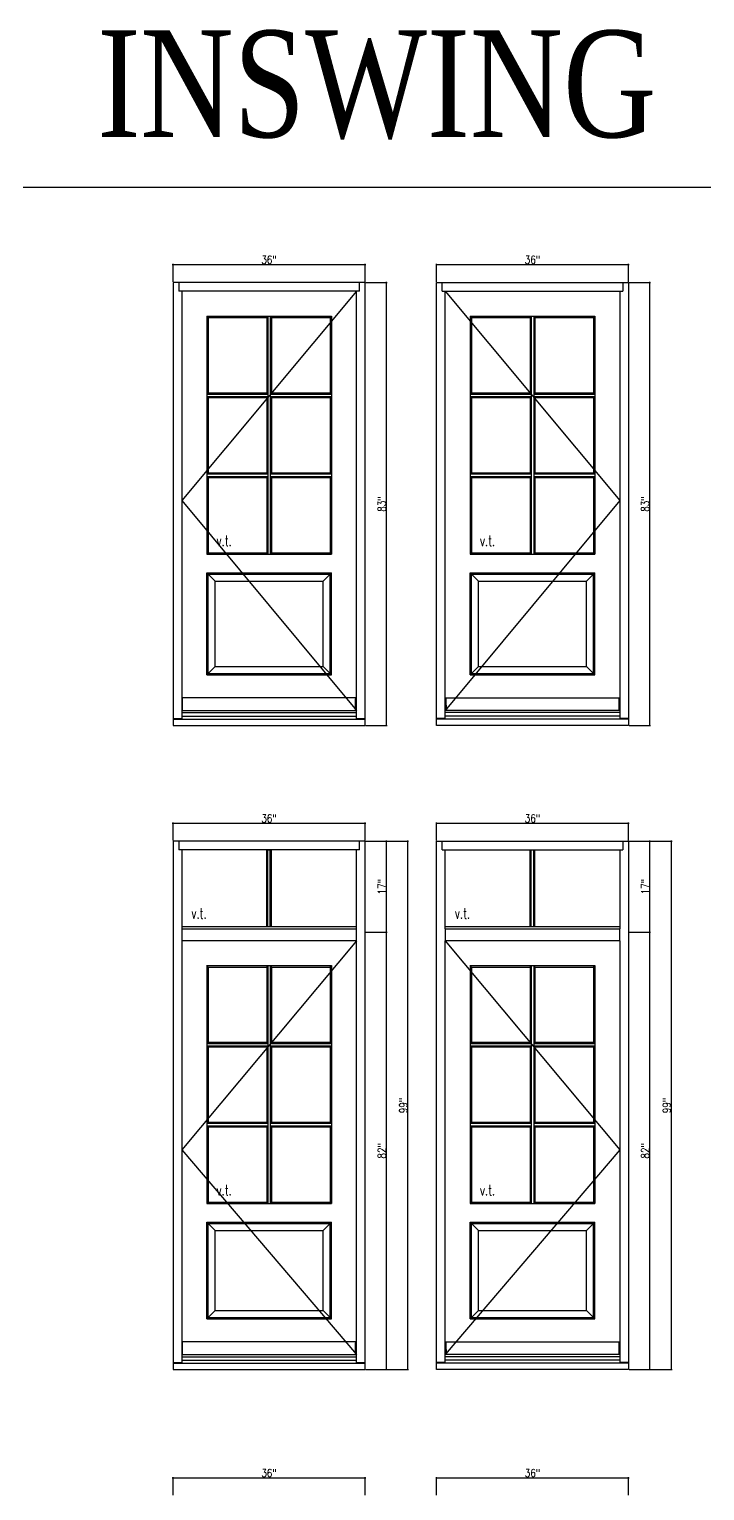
# Model space of a CAD drawing. Header units: inches. Extents: x 1985 to 11287, y 379 to 4336.
# Drawn here: x 7689.1 to 7815.7, y 3520.3 to 3794.1 of the extents above; entities that cross this region are included whole.
import ezdxf

# ---------------------------------------------------------------- set-up
doc = ezdxf.new("R2010")
doc.units = ezdxf.units.IN
doc.header["$MEASUREMENT"] = 0
doc.layers.get('0').update_dxf_attribs({"linetype": 'CONTINUOUS'})
doc.layers.get('Defpoints').update_dxf_attribs({"linetype": 'CONTINUOUS'})
for name, color, linetype in [('COTE1-1 99', 7, 'CONTINUOUS'), ('detail 99', 30, 'CONTINUOUS'), ('elevation 99', 7, 'CONTINUOUS'), ('opening side 99', 1, 'CONTINUOUS'), ('separation 99', 3, 'CONTINUOUS')]:
    doc.layers.add(name, color=color, linetype=linetype)
doc.styles.get("Standard").update_dxf_attribs({"font": 'txt.shx', "width": 0.8})
doc.styles.add('Times', font='times.ttf', dxfattribs={"width": 0.8})
doc.dimstyles.new('Elevation', dxfattribs={"dimscale": 2, "dimtxt": 0.75, "dimasz": 0.0625, "dimexe": 0.0625, "dimexo": 0.0625, "dimgap": 0.0625, "dimtad": 1, "dimdec": 5, "dimzin": 0, "dimdsep": 46, "dimlunit": 5, "dimtxsty": 'Standard', "dimblk1": 'OBLIQUE', "dimblk2": 'OBLIQUE', "dimsah": 1, "dimcen": 2, "dimdle": 0.0625, "dimclrd": 1, "dimclre": 1, "dimadec": 1, "dimazin": 0, "dimtfac": 0.375, "dimtdec": 5, "dimtmove": 0, "dimatfit": 3, "dimldrblk": 'OBLIQUE', "dimfxl": 1, "dimfrac": 2, "dimtolj": 1, "dimtzin": 0, "dimarcsym": 0})

# ---------------------------------------------------------------- blocks, each defined once
blk = doc.blocks.new('_OBLIQUE')
at = {"color": 0, "linetype": 'ByBlock'}
blk.add_line((-0.5, -0.5), (0.5, 0.5), dxfattribs=at)
blk = doc.blocks.new('*D4')
at = {"layer": 'COTE1-1 99', "color": 1, "lineweight": -2, "transparency": 16777216}
for p, q in [((7715.88, 3750.06), (7752.13, 3750.06)), ((7716.01, 3746.78), (7716.01, 3750.19)), ((7752.01, 3746.78), (7752.01, 3750.19))]:
    blk.add_line(p, q, dxfattribs=at)
at = {"layer": 'Defpoints', "color": 0, "transparency": 16777216}
for p in [(7752.01, 3750.06), (7716.01, 3746.66), (7752.01, 3746.66)]:
    blk.add_point(p, dxfattribs=at)
at = {"layer": 'COTE1-1 99', "color": 1, "lineweight": -2, "transparency": 16777216, "xscale": 0.125, "yscale": 0.125, "zscale": 0.125, "rotation": 180}
blk.add_blockref('_OBLIQUE', (7716.01, 3750.06), dxfattribs=at)
at = {"layer": 'COTE1-1 99', "color": 1, "lineweight": -2, "transparency": 16777216, "xscale": 0.125, "yscale": 0.125, "zscale": 0.125}
blk.add_blockref('_OBLIQUE', (7752.01, 3750.06), dxfattribs=at)
at = {"layer": 'COTE1-1 99', "color": 0, "transparency": 16777216, "insert": (7734.01, 3750.94), "char_height": 1.5, "attachment_point": 5}
blk.add_mtext('\\A1;36"', dxfattribs=at)
blk = doc.blocks.new('*D3')
at = {"layer": 'COTE1-1 99', "color": 1, "lineweight": -2, "transparency": 16777216}
for p, q in [((7756.01, 3663.53), (7756.01, 3746.78)), ((7752.13, 3746.66), (7756.14, 3746.66)), ((7752.13, 3663.66), (7756.14, 3663.66))]:
    blk.add_line(p, q, dxfattribs=at)
at = {"layer": 'Defpoints', "color": 0, "transparency": 16777216}
for p in [(7752.01, 3746.66), (7756.01, 3746.66), (7752.01, 3663.66)]:
    blk.add_point(p, dxfattribs=at)
at = {"layer": 'COTE1-1 99', "color": 1, "lineweight": -2, "transparency": 16777216, "xscale": 0.125, "yscale": 0.125, "zscale": 0.125}
for p, rotation in [((7756.01, 3746.66), 90), ((7756.01, 3663.66), 270)]:
    blk.add_blockref('_OBLIQUE', p, dxfattribs=dict(at, rotation=rotation))
at = {"layer": 'COTE1-1 99', "color": 0, "transparency": 16777216, "insert": (7755.14, 3705.16), "char_height": 1.5, "attachment_point": 5, "rotation": 90}
blk.add_mtext('\\A1;83"', dxfattribs=at)
blk = doc.blocks.new('*D6')
at = {"layer": 'COTE1-1 99', "color": 1, "lineweight": -2, "transparency": 16777216}
for p, q in [((7765.24, 3750.06), (7801.49, 3750.06)), ((7765.37, 3746.78), (7765.37, 3750.19)), ((7801.37, 3746.78), (7801.37, 3750.19))]:
    blk.add_line(p, q, dxfattribs=at)
at = {"layer": 'Defpoints', "color": 0, "transparency": 16777216}
for p in [(7801.37, 3750.06), (7765.37, 3746.66), (7801.37, 3746.66)]:
    blk.add_point(p, dxfattribs=at)
at = {"layer": 'COTE1-1 99', "color": 1, "lineweight": -2, "transparency": 16777216, "xscale": 0.125, "yscale": 0.125, "zscale": 0.125, "rotation": 180}
blk.add_blockref('_OBLIQUE', (7765.37, 3750.06), dxfattribs=at)
at = {"layer": 'COTE1-1 99', "color": 1, "lineweight": -2, "transparency": 16777216, "xscale": 0.125, "yscale": 0.125, "zscale": 0.125}
blk.add_blockref('_OBLIQUE', (7801.37, 3750.06), dxfattribs=at)
at = {"layer": 'COTE1-1 99', "color": 0, "transparency": 16777216, "insert": (7783.37, 3750.94), "char_height": 1.5, "attachment_point": 5}
blk.add_mtext('\\A1;36"', dxfattribs=at)
blk = doc.blocks.new('*D5')
at = {"layer": 'COTE1-1 99', "color": 1, "lineweight": -2, "transparency": 16777216}
for p, q in [((7805.37, 3663.53), (7805.37, 3746.78)), ((7801.49, 3746.66), (7805.5, 3746.66)), ((7801.49, 3663.66), (7805.5, 3663.66))]:
    blk.add_line(p, q, dxfattribs=at)
at = {"layer": 'Defpoints', "color": 0, "transparency": 16777216}
for p in [(7801.37, 3746.66), (7805.37, 3746.66), (7801.37, 3663.66)]:
    blk.add_point(p, dxfattribs=at)
at = {"layer": 'COTE1-1 99', "color": 1, "lineweight": -2, "transparency": 16777216, "xscale": 0.125, "yscale": 0.125, "zscale": 0.125}
for p, rotation in [((7805.37, 3746.66), 90), ((7805.37, 3663.66), 270)]:
    blk.add_blockref('_OBLIQUE', p, dxfattribs=dict(at, rotation=rotation))
at = {"layer": 'COTE1-1 99', "color": 0, "transparency": 16777216, "insert": (7804.5, 3705.16), "char_height": 1.5, "attachment_point": 5, "rotation": 90}
blk.add_mtext('\\A1;83"', dxfattribs=at)
blk = doc.blocks.new('*D7')
at = {"layer": 'COTE1-1 99', "color": 1, "lineweight": -2, "transparency": 16777216}
for p, q in [((7765.37, 3642.09), (7765.37, 3645.5)), ((7801.37, 3642.09), (7801.37, 3645.5)), ((7765.24, 3645.37), (7801.49, 3645.37))]:
    blk.add_line(p, q, dxfattribs=at)
at = {"layer": 'Defpoints', "color": 0, "transparency": 16777216}
for p in [(7801.37, 3645.37), (7765.37, 3641.96), (7801.37, 3641.96)]:
    blk.add_point(p, dxfattribs=at)
at = {"layer": 'COTE1-1 99', "color": 1, "lineweight": -2, "transparency": 16777216, "xscale": 0.125, "yscale": 0.125, "zscale": 0.125, "rotation": 180}
blk.add_blockref('_OBLIQUE', (7765.37, 3645.37), dxfattribs=at)
at = {"layer": 'COTE1-1 99', "color": 1, "lineweight": -2, "transparency": 16777216, "xscale": 0.125, "yscale": 0.125, "zscale": 0.125}
blk.add_blockref('_OBLIQUE', (7801.37, 3645.37), dxfattribs=at)
at = {"layer": 'COTE1-1 99', "color": 0, "transparency": 16777216, "insert": (7783.37, 3646.25), "char_height": 1.5, "attachment_point": 5}
blk.add_mtext('\\A1;36"', dxfattribs=at)
blk = doc.blocks.new('*D8')
at = {"layer": 'COTE1-1 99', "color": 1, "lineweight": -2, "transparency": 16777216}
for p, q in [((7801.49, 3641.96), (7805.5, 3641.96)), ((7805.37, 3624.84), (7805.37, 3642.09)), ((7801.49, 3624.96), (7805.5, 3624.96))]:
    blk.add_line(p, q, dxfattribs=at)
at = {"layer": 'Defpoints', "color": 0, "transparency": 16777216}
for p in [(7801.37, 3641.96), (7805.37, 3641.96), (7801.37, 3624.96)]:
    blk.add_point(p, dxfattribs=at)
at = {"layer": 'COTE1-1 99', "color": 1, "lineweight": -2, "transparency": 16777216, "xscale": 0.125, "yscale": 0.125, "zscale": 0.125}
for p, rotation in [((7805.37, 3641.96), 90), ((7805.37, 3624.96), 270)]:
    blk.add_blockref('_OBLIQUE', p, dxfattribs=dict(at, rotation=rotation))
at = {"layer": 'COTE1-1 99', "color": 0, "transparency": 16777216, "insert": (7804.5, 3633.46), "char_height": 1.5, "attachment_point": 5, "rotation": 90}
blk.add_mtext('\\A1;17"', dxfattribs=at)
blk = doc.blocks.new('*D9')
at = {"layer": 'COTE1-1 99', "color": 1, "lineweight": -2, "transparency": 16777216}
for p, q in [((7801.49, 3624.96), (7805.5, 3624.96)), ((7805.37, 3542.84), (7805.37, 3625.09)), ((7801.49, 3542.96), (7805.5, 3542.96))]:
    blk.add_line(p, q, dxfattribs=at)
at = {"layer": 'Defpoints', "color": 0, "transparency": 16777216}
for p in [(7801.37, 3624.96), (7805.37, 3624.96), (7801.37, 3542.96)]:
    blk.add_point(p, dxfattribs=at)
at = {"layer": 'COTE1-1 99', "color": 1, "lineweight": -2, "transparency": 16777216, "xscale": 0.125, "yscale": 0.125, "zscale": 0.125}
for p, rotation in [((7805.37, 3624.96), 90), ((7805.37, 3542.96), 270)]:
    blk.add_blockref('_OBLIQUE', p, dxfattribs=dict(at, rotation=rotation))
at = {"layer": 'COTE1-1 99', "color": 0, "transparency": 16777216, "insert": (7804.5, 3583.96), "char_height": 1.5, "attachment_point": 5, "rotation": 90}
blk.add_mtext('\\A1;82"', dxfattribs=at)
blk = doc.blocks.new('*D10')
at = {"layer": 'COTE1-1 99', "color": 1, "lineweight": -2, "transparency": 16777216}
for p, q in [((7801.49, 3641.96), (7809.52, 3641.96)), ((7809.39, 3542.84), (7809.39, 3642.09)), ((7801.49, 3542.96), (7809.52, 3542.96))]:
    blk.add_line(p, q, dxfattribs=at)
at = {"layer": 'Defpoints', "color": 0, "transparency": 16777216}
for p in [(7801.37, 3641.96), (7809.39, 3641.96), (7801.37, 3542.96)]:
    blk.add_point(p, dxfattribs=at)
at = {"layer": 'COTE1-1 99', "color": 1, "lineweight": -2, "transparency": 16777216, "xscale": 0.125, "yscale": 0.125, "zscale": 0.125}
for p, rotation in [((7809.39, 3641.96), 90), ((7809.39, 3542.96), 270)]:
    blk.add_blockref('_OBLIQUE', p, dxfattribs=dict(at, rotation=rotation))
at = {"layer": 'COTE1-1 99', "color": 0, "transparency": 16777216, "insert": (7808.52, 3592.46), "char_height": 1.5, "attachment_point": 5, "rotation": 90}
blk.add_mtext('\\A1;99"', dxfattribs=at)
blk = doc.blocks.new('*D48')
at = {"layer": 'COTE1-1 99', "color": 1, "lineweight": -2, "transparency": 16777216}
for p, q in [((7716.01, 3642.09), (7716.01, 3645.5)), ((7752.01, 3642.09), (7752.01, 3645.5)), ((7715.88, 3645.37), (7752.13, 3645.37))]:
    blk.add_line(p, q, dxfattribs=at)
at = {"layer": 'Defpoints', "color": 0, "transparency": 16777216}
for p in [(7752.01, 3645.37), (7716.01, 3641.96), (7752.01, 3641.96)]:
    blk.add_point(p, dxfattribs=at)
at = {"layer": 'COTE1-1 99', "color": 1, "lineweight": -2, "transparency": 16777216, "xscale": 0.125, "yscale": 0.125, "zscale": 0.125, "rotation": 180}
blk.add_blockref('_OBLIQUE', (7716.01, 3645.37), dxfattribs=at)
at = {"layer": 'COTE1-1 99', "color": 1, "lineweight": -2, "transparency": 16777216, "xscale": 0.125, "yscale": 0.125, "zscale": 0.125}
blk.add_blockref('_OBLIQUE', (7752.01, 3645.37), dxfattribs=at)
at = {"layer": 'COTE1-1 99', "color": 0, "transparency": 16777216, "insert": (7734.01, 3646.25), "char_height": 1.5, "attachment_point": 5}
blk.add_mtext('\\A1;36"', dxfattribs=at)
blk = doc.blocks.new('*D49')
at = {"layer": 'COTE1-1 99', "color": 1, "lineweight": -2, "transparency": 16777216}
for p, q in [((7752.13, 3641.96), (7756.14, 3641.96)), ((7756.01, 3624.84), (7756.01, 3642.09)), ((7752.13, 3624.96), (7756.14, 3624.96))]:
    blk.add_line(p, q, dxfattribs=at)
at = {"layer": 'Defpoints', "color": 0, "transparency": 16777216}
for p in [(7752.01, 3641.96), (7756.01, 3641.96), (7752.01, 3624.96)]:
    blk.add_point(p, dxfattribs=at)
at = {"layer": 'COTE1-1 99', "color": 1, "lineweight": -2, "transparency": 16777216, "xscale": 0.125, "yscale": 0.125, "zscale": 0.125}
for p, rotation in [((7756.01, 3641.96), 90), ((7756.01, 3624.96), 270)]:
    blk.add_blockref('_OBLIQUE', p, dxfattribs=dict(at, rotation=rotation))
at = {"layer": 'COTE1-1 99', "color": 0, "transparency": 16777216, "insert": (7755.14, 3633.46), "char_height": 1.5, "attachment_point": 5, "rotation": 90}
blk.add_mtext('\\A1;17"', dxfattribs=at)
blk = doc.blocks.new('*D50')
at = {"layer": 'COTE1-1 99', "color": 1, "lineweight": -2, "transparency": 16777216}
for p, q in [((7752.13, 3624.96), (7756.14, 3624.96)), ((7756.01, 3542.84), (7756.01, 3625.09)), ((7752.13, 3542.96), (7756.14, 3542.96))]:
    blk.add_line(p, q, dxfattribs=at)
at = {"layer": 'Defpoints', "color": 0, "transparency": 16777216}
for p in [(7752.01, 3624.96), (7756.01, 3624.96), (7752.01, 3542.96)]:
    blk.add_point(p, dxfattribs=at)
at = {"layer": 'COTE1-1 99', "color": 1, "lineweight": -2, "transparency": 16777216, "xscale": 0.125, "yscale": 0.125, "zscale": 0.125}
for p, rotation in [((7756.01, 3624.96), 90), ((7756.01, 3542.96), 270)]:
    blk.add_blockref('_OBLIQUE', p, dxfattribs=dict(at, rotation=rotation))
at = {"layer": 'COTE1-1 99', "color": 0, "transparency": 16777216, "insert": (7755.14, 3583.96), "char_height": 1.5, "attachment_point": 5, "rotation": 90}
blk.add_mtext('\\A1;82"', dxfattribs=at)
blk = doc.blocks.new('*D47')
at = {"layer": 'COTE1-1 99', "color": 1, "lineweight": -2, "transparency": 16777216}
for p, q in [((7752.13, 3641.96), (7760.16, 3641.96)), ((7760.03, 3542.84), (7760.03, 3642.09)), ((7752.13, 3542.96), (7760.16, 3542.96))]:
    blk.add_line(p, q, dxfattribs=at)
at = {"layer": 'Defpoints', "color": 0, "transparency": 16777216}
for p in [(7752.01, 3641.96), (7760.03, 3641.96), (7752.01, 3542.96)]:
    blk.add_point(p, dxfattribs=at)
at = {"layer": 'COTE1-1 99', "color": 1, "lineweight": -2, "transparency": 16777216, "xscale": 0.125, "yscale": 0.125, "zscale": 0.125}
for p, rotation in [((7760.03, 3641.96), 90), ((7760.03, 3542.96), 270)]:
    blk.add_blockref('_OBLIQUE', p, dxfattribs=dict(at, rotation=rotation))
at = {"layer": 'COTE1-1 99', "color": 0, "transparency": 16777216, "insert": (7759.16, 3592.46), "char_height": 1.5, "attachment_point": 5, "rotation": 90}
blk.add_mtext('\\A1;99"', dxfattribs=at)
blk = doc.blocks.new('*D200')
at = {"layer": 'COTE1-1 99', "color": 1, "lineweight": -2, "transparency": 16777216}
for p, q in [((7765.24, 3522.7), (7801.49, 3522.7)), ((7765.37, 3519.42), (7765.37, 3522.83)), ((7801.37, 3519.42), (7801.37, 3522.83))]:
    blk.add_line(p, q, dxfattribs=at)
at = {"layer": 'Defpoints', "color": 0, "transparency": 16777216}
for p in [(7801.37, 3522.7), (7765.37, 3519.29), (7801.37, 3519.29)]:
    blk.add_point(p, dxfattribs=at)
at = {"layer": 'COTE1-1 99', "color": 1, "lineweight": -2, "transparency": 16777216, "xscale": 0.125, "yscale": 0.125, "zscale": 0.125, "rotation": 180}
blk.add_blockref('_OBLIQUE', (7765.37, 3522.7), dxfattribs=at)
at = {"layer": 'COTE1-1 99', "color": 1, "lineweight": -2, "transparency": 16777216, "xscale": 0.125, "yscale": 0.125, "zscale": 0.125}
blk.add_blockref('_OBLIQUE', (7801.37, 3522.7), dxfattribs=at)
at = {"layer": 'COTE1-1 99', "color": 0, "transparency": 16777216, "insert": (7783.37, 3523.58), "char_height": 1.5, "attachment_point": 5}
blk.add_mtext('\\A1;36"', dxfattribs=at)
blk = doc.blocks.new('*D175')
at = {"layer": 'COTE1-1 99', "color": 1, "lineweight": -2, "transparency": 16777216}
for p, q in [((7715.88, 3522.7), (7752.13, 3522.7)), ((7716.01, 3519.42), (7716.01, 3522.83)), ((7752.01, 3519.42), (7752.01, 3522.83))]:
    blk.add_line(p, q, dxfattribs=at)
at = {"layer": 'Defpoints', "color": 0, "transparency": 16777216}
for p in [(7752.01, 3522.7), (7716.01, 3519.29), (7752.01, 3519.29)]:
    blk.add_point(p, dxfattribs=at)
at = {"layer": 'COTE1-1 99', "color": 1, "lineweight": -2, "transparency": 16777216, "xscale": 0.125, "yscale": 0.125, "zscale": 0.125, "rotation": 180}
blk.add_blockref('_OBLIQUE', (7716.01, 3522.7), dxfattribs=at)
at = {"layer": 'COTE1-1 99', "color": 1, "lineweight": -2, "transparency": 16777216, "xscale": 0.125, "yscale": 0.125, "zscale": 0.125}
blk.add_blockref('_OBLIQUE', (7752.01, 3522.7), dxfattribs=at)
at = {"layer": 'COTE1-1 99', "color": 0, "transparency": 16777216, "insert": (7734.01, 3523.58), "char_height": 1.5, "attachment_point": 5}
blk.add_mtext('\\A1;36"', dxfattribs=at)

msp = doc.modelspace()

# ---------------------------------------------------------------- linework, layer by layer
at = {"layer": 'elevation 99'}
for p, q in [((7716.009032, 3746.65541), (7716.009032, 3663.65541)), ((7752.009032, 3746.65541), (7716.009032, 3746.65541)), ((7717.071532, 3746.65541), (7717.071532, 3745.03041)), ((7750.946532, 3745.03041), (7717.071532, 3745.03041)), ((7717.634032, 3745.03041), (7717.634032, 3664.983536)), ((7750.384032, 3664.983536), (7750.384032, 3745.03041)), ((7750.946532, 3745.03041), (7750.946532, 3746.65541)), ((7752.009032, 3663.65541), (7752.009032, 3746.65541)), ((7765.367789, 3746.65541), (7801.367789, 3746.65541)), ((7765.367789, 3663.65541), (7765.367789, 3746.65541)), ((7766.430289, 3745.03041), (7766.430289, 3746.65541)), ((7766.430289, 3745.03041), (7800.305289, 3745.03041)), ((7766.992789, 3664.983536), (7766.992789, 3745.03041)), ((7799.742789, 3745.03041), (7799.742789, 3664.983536)), ((7800.305289, 3746.65541), (7800.305289, 3745.03041)), ((7801.367789, 3746.65541), (7801.367789, 3663.65541)), ((7722.330446, 3740.360733), (7722.330446, 3695.793739)), ((7722.330446, 3740.360733), (7745.687619, 3740.360733)), ((7722.571517, 3740.092862), (7722.330446, 3740.360733)), ((7722.571517, 3740.092862), (7722.571517, 3725.989362)), ((7722.571517, 3740.092862), (7733.571532, 3740.092862)), ((7733.571532, 3740.092862), (7733.775732, 3740.360733)), ((7733.571532, 3740.092862), (7733.571532, 3725.989362)), ((7733.775732, 3740.360733), (7733.775732, 3695.793739)), ((7734.242332, 3740.360733), (7734.242332, 3695.793739)), ((7734.242332, 3740.360733), (7734.446532, 3740.092862)), ((7734.446532, 3740.092862), (7734.446532, 3725.989362)), ((7734.446532, 3740.092862), (7745.446547, 3740.092862)), ((7745.446547, 3740.092862), (7745.687619, 3740.360733)), ((7745.446547, 3740.092862), (7745.446547, 3725.989362)), ((7745.687619, 3740.360733), (7745.687619, 3695.793739)), ((7771.930274, 3740.092862), (7771.689203, 3740.360733)), ((7771.689203, 3740.360733), (7795.046376, 3740.360733)), ((7771.689203, 3740.360733), (7771.689203, 3695.793739)), ((7771.930274, 3740.092862), (7782.930289, 3740.092862)), ((7771.930274, 3740.092862), (7771.930274, 3725.989362)), ((7782.930289, 3740.092862), (7783.134489, 3740.360733)), ((7782.930289, 3740.092862), (7782.930289, 3725.989362)), ((7783.134489, 3740.360733), (7783.134489, 3695.793739)), ((7783.601089, 3740.360733), (7783.805289, 3740.092862)), ((7783.601089, 3740.360733), (7783.601089, 3695.793739)), ((7783.805289, 3740.092862), (7794.805304, 3740.092862)), ((7783.805289, 3740.092862), (7783.805289, 3725.989362)), ((7794.805304, 3740.092862), (7795.046376, 3740.360733)), ((7794.805304, 3740.092862), (7794.805304, 3725.989362)), ((7795.046376, 3740.360733), (7795.046376, 3695.793739)), ((7722.571517, 3725.989362), (7722.330446, 3725.785162)), ((7722.330446, 3725.785162), (7733.775732, 3725.785162)), ((7722.330446, 3725.318562), (7733.775732, 3725.318562)), ((7722.571517, 3725.114362), (7722.330446, 3725.318562)), ((7722.571517, 3725.989362), (7733.571532, 3725.989362)), ((7722.571517, 3725.114362), (7733.571532, 3725.114362)), ((7722.571517, 3725.114362), (7722.571517, 3711.010862)), ((7733.571532, 3725.989362), (7733.775732, 3725.785162)), ((7733.571532, 3725.114362), (7733.775732, 3725.318562)), ((7733.571532, 3725.114362), (7733.571532, 3711.010862)), ((7734.446532, 3725.989362), (7734.242332, 3725.785162)), ((7734.242332, 3725.785162), (7745.687619, 3725.785162)), ((7734.446532, 3725.114362), (7734.242332, 3725.318562)), ((7734.242332, 3725.318562), (7745.687619, 3725.318562)), ((7734.446532, 3725.989362), (7745.446547, 3725.989362)), ((7734.446532, 3725.114362), (7745.446547, 3725.114362)), ((7734.446532, 3725.114362), (7734.446532, 3711.010862)), ((7745.446547, 3725.989362), (7745.687619, 3725.785162)), ((7745.446547, 3725.114362), (7745.687619, 3725.318562)), ((7745.446547, 3725.114362), (7745.446547, 3711.010862)), ((7771.930274, 3725.989362), (7771.689203, 3725.785162)), ((7771.689203, 3725.785162), (7783.134489, 3725.785162)), ((7771.930274, 3725.114362), (7771.689203, 3725.318562)), ((7771.689203, 3725.318562), (7783.134489, 3725.318562)), ((7771.930274, 3725.989362), (7782.930289, 3725.989362)), ((7771.930274, 3725.114362), (7771.930274, 3711.010862)), ((7771.930274, 3725.114362), (7782.930289, 3725.114362)), ((7782.930289, 3725.989362), (7783.134489, 3725.785162)), ((7782.930289, 3725.114362), (7783.134489, 3725.318562)), ((7782.930289, 3725.114362), (7782.930289, 3711.010862)), ((7783.805289, 3725.989362), (7783.601089, 3725.785162)), ((7783.601089, 3725.785162), (7795.046376, 3725.785162)), ((7783.601089, 3725.318562), (7795.046376, 3725.318562)), ((7783.805289, 3725.114362), (7783.601089, 3725.318562)), ((7783.805289, 3725.989362), (7794.805304, 3725.989362)), ((7783.805289, 3725.114362), (7783.805289, 3711.010862)), ((7783.805289, 3725.114362), (7794.805304, 3725.114362)), ((7794.805304, 3725.989362), (7795.046376, 3725.785162)), ((7794.805304, 3725.114362), (7795.046376, 3725.318562)), ((7794.805304, 3725.114362), (7794.805304, 3711.010862)), ((7722.571517, 3711.010862), (7722.330446, 3710.806662)), ((7722.330446, 3710.806662), (7733.775732, 3710.806662)), ((7722.330446, 3710.34451), (7733.775732, 3710.34451)), ((7722.571517, 3711.010862), (7733.571532, 3711.010862)), ((7722.571517, 3710.14031), (7733.571532, 3710.14031)), ((7722.571517, 3710.14031), (7722.571517, 3696.03481)), ((7733.571532, 3710.14031), (7733.571532, 3696.03481)), ((7734.242332, 3710.806662), (7745.687619, 3710.806662)), ((7734.242332, 3710.34451), (7745.687619, 3710.34451)), ((7734.446532, 3711.010862), (7745.446547, 3711.010862)), ((7734.446532, 3710.14031), (7734.446532, 3696.03481)), ((7734.446532, 3710.14031), (7745.446547, 3710.14031)), ((7745.446547, 3711.010862), (7745.687619, 3710.806662)), ((7745.446547, 3710.14031), (7745.687619, 3710.34451)), ((7745.446547, 3710.14031), (7745.446547, 3696.03481)), ((7771.930274, 3711.010862), (7771.689203, 3710.806662)), ((7771.689203, 3710.806662), (7783.134489, 3710.806662)), ((7771.689203, 3710.34451), (7783.134489, 3710.34451)), ((7771.930274, 3711.010862), (7782.930289, 3711.010862)), ((7771.930274, 3710.14031), (7771.930274, 3696.03481)), ((7771.930274, 3710.14031), (7782.930289, 3710.14031)), ((7782.930289, 3710.14031), (7782.930289, 3696.03481)), ((7783.601089, 3710.806662), (7795.046376, 3710.806662)), ((7783.601089, 3710.34451), (7795.046376, 3710.34451)), ((7783.805289, 3711.010862), (7794.805304, 3711.010862)), ((7783.805289, 3710.14031), (7794.805304, 3710.14031)), ((7783.805289, 3710.14031), (7783.805289, 3696.03481)), ((7794.805304, 3711.010862), (7795.046376, 3710.806662)), ((7794.805304, 3710.14031), (7795.046376, 3710.34451)), ((7794.805304, 3710.14031), (7794.805304, 3696.03481)), ((7722.330446, 3695.793739), (7722.571517, 3696.03481)), ((7722.330446, 3695.793739), (7745.687619, 3695.793739)), ((7722.571517, 3696.03481), (7733.571532, 3696.03481)), ((7733.571532, 3696.03481), (7733.775732, 3695.793739)), ((7734.446532, 3696.03481), (7734.242332, 3695.793739)), ((7734.446532, 3696.03481), (7745.446547, 3696.03481)), ((7745.687619, 3695.793739), (7745.446547, 3696.03481)), ((7771.689203, 3695.793739), (7771.930274, 3696.03481)), ((7771.689203, 3695.793739), (7795.046376, 3695.793739)), ((7771.930274, 3696.03481), (7782.930289, 3696.03481)), ((7782.930289, 3696.03481), (7783.134489, 3695.793739)), ((7783.805289, 3696.03481), (7783.601089, 3695.793739)), ((7783.805289, 3696.03481), (7794.805304, 3696.03481)), ((7795.046376, 3695.793739), (7794.805304, 3696.03481)), ((7722.330387, 3692.275882), (7745.687663, 3692.275882)), ((7722.330387, 3673.1643), (7722.330387, 3692.275882)), ((7723.883958, 3690.72226), (7722.330387, 3692.275882)), ((7722.571458, 3692.03476), (7745.446591, 3692.03476)), ((7722.571458, 3673.405371), (7722.571458, 3692.03476)), ((7745.687663, 3692.275882), (7744.134091, 3690.72226)), ((7745.446591, 3673.405371), (7745.446591, 3692.03476)), ((7745.687663, 3673.1643), (7745.687663, 3692.275882)), ((7773.242715, 3690.72226), (7771.689144, 3692.275882)), ((7771.689144, 3673.1643), (7771.689144, 3692.275882)), ((7771.689144, 3692.275882), (7795.04642, 3692.275882)), ((7771.930215, 3673.405371), (7771.930215, 3692.03476)), ((7771.930215, 3692.03476), (7794.805348, 3692.03476)), ((7795.04642, 3692.275882), (7793.492848, 3690.72226)), ((7794.805348, 3673.405371), (7794.805348, 3692.03476)), ((7795.04642, 3673.1643), (7795.04642, 3692.275882)), ((7723.883958, 3690.72226), (7744.134091, 3690.72226)), ((7723.883958, 3674.717871), (7723.883958, 3690.72226)), ((7744.134091, 3674.717871), (7744.134091, 3690.72226)), ((7773.242715, 3674.717871), (7773.242715, 3690.72226)), ((7773.242715, 3690.72226), (7793.492848, 3690.72226)), ((7793.492848, 3674.717871), (7793.492848, 3690.72226)), ((7722.330387, 3673.1643), (7723.883958, 3674.717871)), ((7722.330387, 3673.1643), (7745.687663, 3673.1643)), ((7722.571458, 3673.405371), (7745.446591, 3673.405371)), ((7723.883958, 3674.717871), (7744.134091, 3674.717871)), ((7745.687663, 3673.1643), (7744.134091, 3674.717871)), ((7771.689144, 3673.1643), (7773.242715, 3674.717871)), ((7771.689144, 3673.1643), (7795.04642, 3673.1643)), ((7771.930215, 3673.405371), (7794.805348, 3673.405371)), ((7773.242715, 3674.717871), (7793.492848, 3674.717871)), ((7795.04642, 3673.1643), (7793.492848, 3674.717871)), ((7750.259032, 3668.842905), (7717.759032, 3668.842905)), ((7717.759032, 3666.467905), (7717.759032, 3668.842905)), ((7750.259032, 3668.842905), (7717.759032, 3668.842905)), ((7717.759032, 3666.467905), (7717.759032, 3668.842905)), ((7750.259032, 3666.467905), (7750.259032, 3668.842905)), ((7750.259032, 3666.467905), (7750.259032, 3668.842905)), ((7767.117789, 3666.467905), (7767.117789, 3668.842905)), ((7767.117789, 3668.842905), (7799.617789, 3668.842905)), ((7767.117789, 3666.467905), (7767.117789, 3668.842905)), ((7767.117789, 3668.842905), (7799.617789, 3668.842905)), ((7799.617789, 3666.467905), (7799.617789, 3668.842905)), ((7799.617789, 3666.467905), (7799.617789, 3668.842905)), ((7716.009032, 3664.983536), (7717.634032, 3664.983536)), ((7716.009032, 3664.983536), (7717.634032, 3664.983536)), ((7716.009032, 3664.84291), (7752.009032, 3664.84291)), ((7716.009032, 3664.84291), (7752.009032, 3664.84291)), ((7717.634032, 3666.467905), (7750.384032, 3666.467905)), ((7717.634032, 3666.467905), (7750.384032, 3666.467905)), ((7717.634032, 3666.076286), (7750.384032, 3666.076286)), ((7717.634032, 3666.076286), (7750.384032, 3666.076286)), ((7717.634032, 3665.405405), (7750.384032, 3665.405405)), ((7750.134032, 3666.655405), (7750.134032, 3666.467905)), ((7750.134032, 3666.655405), (7750.134032, 3666.467905)), ((7750.172275, 3666.467905), (7750.181701, 3666.592905)), ((7750.172275, 3666.467905), (7750.181701, 3666.592905)), ((7750.181701, 3666.592905), (7750.192328, 3666.467905)), ((7750.181701, 3666.592905), (7750.192328, 3666.467905)), ((7750.384032, 3664.983536), (7752.009032, 3664.983536)), ((7750.384032, 3664.983536), (7752.009032, 3664.983536)), ((7766.992789, 3664.983536), (7765.367789, 3664.983536)), ((7766.992789, 3664.983536), (7765.367789, 3664.983536)), ((7801.367789, 3664.84291), (7765.367789, 3664.84291)), ((7801.367789, 3664.84291), (7765.367789, 3664.84291)), ((7799.742789, 3666.467905), (7766.992789, 3666.467905)), ((7799.742789, 3666.467905), (7766.992789, 3666.467905)), ((7799.742789, 3666.076286), (7766.992789, 3666.076286)), ((7799.742789, 3666.076286), (7766.992789, 3666.076286)), ((7799.742789, 3665.405405), (7766.992789, 3665.405405)), ((7767.195121, 3666.592905), (7767.184493, 3666.467905)), ((7767.195121, 3666.592905), (7767.184493, 3666.467905)), ((7767.204546, 3666.467905), (7767.195121, 3666.592905)), ((7767.204546, 3666.467905), (7767.195121, 3666.592905)), ((7767.242789, 3666.655405), (7767.242789, 3666.467905)), ((7767.242789, 3666.655405), (7767.242789, 3666.467905)), ((7801.367789, 3664.983536), (7799.742789, 3664.983536)), ((7801.367789, 3664.983536), (7799.742789, 3664.983536)), ((7716.009032, 3663.65541), (7743.884032, 3663.65541)), ((7716.009032, 3663.65541), (7750.384032, 3663.65541)), ((7716.009032, 3663.65541), (7752.009032, 3663.65541)), ((7716.009032, 3663.65541), (7743.884032, 3663.65541)), ((7716.009032, 3663.65541), (7750.384032, 3663.65541)), ((7716.009032, 3663.65541), (7752.009032, 3663.65541)), ((7801.367789, 3663.65541), (7765.367789, 3663.65541)), ((7801.367789, 3663.65541), (7765.367789, 3663.65541)), ((7801.367789, 3663.65541), (7766.992789, 3663.65541)), ((7801.367789, 3663.65541), (7766.992789, 3663.65541)), ((7801.367789, 3663.65541), (7773.492789, 3663.65541)), ((7801.367789, 3663.65541), (7773.492789, 3663.65541)), ((7716.009032, 3641.963374), (7716.009032, 3542.963374)), ((7752.009032, 3641.963374), (7716.009032, 3641.963374)), ((7717.071532, 3641.963374), (7717.071532, 3640.338374)), ((7750.946532, 3640.338374), (7717.071532, 3640.338374)), ((7717.634032, 3640.338374), (7717.634032, 3625.588374)), ((7733.571532, 3625.963374), (7733.571532, 3640.338374)), ((7733.571532, 3640.338374), (7734.446532, 3640.338374)), ((7733.775732, 3625.963374), (7733.775732, 3640.338374)), ((7734.242332, 3625.963374), (7734.242332, 3640.338374)), ((7734.446532, 3625.963374), (7734.446532, 3640.338374)), ((7750.384032, 3625.588374), (7750.384032, 3640.338374)), ((7750.946532, 3640.338374), (7750.946532, 3641.963374)), ((7752.009032, 3542.963374), (7752.009032, 3641.963374)), ((7765.367789, 3641.963374), (7801.367789, 3641.963374)), ((7765.367789, 3542.963374), (7765.367789, 3641.963374)), ((7766.430289, 3640.338374), (7766.430289, 3641.963374)), ((7766.430289, 3640.338374), (7800.305289, 3640.338374)), ((7766.992789, 3625.588374), (7766.992789, 3640.338374)), ((7782.930289, 3625.963374), (7782.930289, 3640.338374)), ((7782.930289, 3640.338374), (7783.805289, 3640.338374)), ((7783.134489, 3625.963374), (7783.134489, 3640.338374)), ((7783.601089, 3625.963374), (7783.601089, 3640.338374)), ((7783.805289, 3625.963374), (7783.805289, 3640.338374)), ((7799.742789, 3640.338374), (7799.742789, 3625.588374)), ((7800.305289, 3641.963374), (7800.305289, 3640.338374)), ((7801.367789, 3641.963374), (7801.367789, 3542.963374)), ((7716.009032, 3625.963374), (7716.009032, 3542.963374)), ((7750.384032, 3625.963374), (7717.634032, 3625.963374)), ((7750.384032, 3625.963374), (7717.634032, 3625.963374)), ((7717.634032, 3625.588374), (7750.384032, 3625.588374)), ((7717.634032, 3625.588374), (7717.634032, 3623.338374)), ((7750.384032, 3623.338374), (7750.384032, 3625.588374)), ((7752.009032, 3542.963374), (7752.009032, 3624.963374)), ((7765.367789, 3542.963374), (7765.367789, 3625.963374)), ((7799.742789, 3625.963374), (7766.992789, 3625.963374)), ((7799.742789, 3625.963374), (7766.992789, 3625.963374)), ((7766.992789, 3625.588374), (7766.992789, 3623.338374)), ((7766.992789, 3625.588374), (7799.742789, 3625.588374)), ((7799.742789, 3623.338374), (7799.742789, 3625.588374)), ((7801.367789, 3624.963374), (7801.367789, 3542.963374)), ((7750.384032, 3623.338374), (7717.634032, 3623.338374)), ((7750.384032, 3623.338374), (7717.634032, 3623.338374)), ((7717.634032, 3623.338374), (7717.634032, 3544.2915)), ((7717.634032, 3623.338374), (7717.634032, 3544.2915)), ((7750.384032, 3544.2915), (7750.384032, 3623.338374)), ((7750.384032, 3544.2915), (7750.384032, 3623.338374)), ((7766.992789, 3544.2915), (7766.992789, 3623.338374)), ((7766.992789, 3544.2915), (7766.992789, 3623.338374)), ((7799.742789, 3623.338374), (7766.992789, 3623.338374)), ((7799.742789, 3623.338374), (7766.992789, 3623.338374)), ((7799.742789, 3623.338374), (7799.742789, 3544.2915)), ((7799.742789, 3623.338374), (7799.742789, 3544.2915)), ((7722.571517, 3618.400826), (7722.330446, 3618.668697)), ((7722.330446, 3618.668697), (7745.687619, 3618.668697)), ((7722.330446, 3618.668697), (7722.330446, 3574.101703)), ((7722.571517, 3618.400826), (7733.571532, 3618.400826)), ((7722.571517, 3618.400826), (7722.571517, 3604.297326)), ((7733.571532, 3618.400826), (7733.775732, 3618.668697)), ((7733.571532, 3618.400826), (7733.571532, 3604.297326)), ((7733.775732, 3618.668697), (7733.775732, 3574.101703)), ((7734.242332, 3618.668697), (7734.446532, 3618.400826)), ((7734.242332, 3618.668697), (7734.242332, 3574.101703)), ((7734.446532, 3618.400826), (7745.446547, 3618.400826)), ((7734.446532, 3618.400826), (7734.446532, 3604.297326)), ((7745.446547, 3618.400826), (7745.687619, 3618.668697)), ((7745.446547, 3618.400826), (7745.446547, 3604.297326)), ((7745.687619, 3618.668697), (7745.687619, 3574.101703)), ((7771.689203, 3618.668697), (7771.689203, 3574.101703)), ((7771.689203, 3618.668697), (7795.046376, 3618.668697)), ((7771.930274, 3618.400826), (7771.689203, 3618.668697)), ((7771.930274, 3618.400826), (7771.930274, 3604.297326)), ((7771.930274, 3618.400826), (7782.930289, 3618.400826)), ((7782.930289, 3618.400826), (7783.134489, 3618.668697)), ((7782.930289, 3618.400826), (7782.930289, 3604.297326)), ((7783.134489, 3618.668697), (7783.134489, 3574.101703)), ((7783.601089, 3618.668697), (7783.601089, 3574.101703)), ((7783.601089, 3618.668697), (7783.805289, 3618.400826)), ((7783.805289, 3618.400826), (7783.805289, 3604.297326)), ((7783.805289, 3618.400826), (7794.805304, 3618.400826)), ((7794.805304, 3618.400826), (7795.046376, 3618.668697)), ((7794.805304, 3618.400826), (7794.805304, 3604.297326)), ((7795.046376, 3618.668697), (7795.046376, 3574.101703)), ((7722.571517, 3604.297326), (7722.330446, 3604.093126)), ((7722.330446, 3604.093126), (7733.775732, 3604.093126)), ((7722.571517, 3603.422326), (7722.330446, 3603.626526)), ((7722.330446, 3603.626526), (7733.775732, 3603.626526)), ((7722.571517, 3604.297326), (7733.571532, 3604.297326)), ((7722.571517, 3603.422326), (7722.571517, 3589.318826)), ((7722.571517, 3603.422326), (7733.571532, 3603.422326)), ((7733.571532, 3604.297326), (7733.775732, 3604.093126)), ((7733.571532, 3603.422326), (7733.775732, 3603.626526)), ((7733.571532, 3603.422326), (7733.571532, 3589.318826)), ((7734.446532, 3604.297326), (7734.242332, 3604.093126)), ((7734.242332, 3604.093126), (7745.687619, 3604.093126)), ((7734.242332, 3603.626526), (7745.687619, 3603.626526)), ((7734.446532, 3603.422326), (7734.242332, 3603.626526)), ((7734.446532, 3604.297326), (7745.446547, 3604.297326)), ((7734.446532, 3603.422326), (7734.446532, 3589.318826)), ((7734.446532, 3603.422326), (7745.446547, 3603.422326)), ((7745.446547, 3604.297326), (7745.687619, 3604.093126)), ((7745.446547, 3603.422326), (7745.687619, 3603.626526)), ((7745.446547, 3603.422326), (7745.446547, 3589.318826)), ((7771.930274, 3604.297326), (7771.689203, 3604.093126)), ((7771.689203, 3604.093126), (7783.134489, 3604.093126)), ((7771.689203, 3603.626526), (7783.134489, 3603.626526)), ((7771.930274, 3603.422326), (7771.689203, 3603.626526)), ((7771.930274, 3604.297326), (7782.930289, 3604.297326)), ((7771.930274, 3603.422326), (7782.930289, 3603.422326)), ((7771.930274, 3603.422326), (7771.930274, 3589.318826)), ((7782.930289, 3604.297326), (7783.134489, 3604.093126)), ((7782.930289, 3603.422326), (7783.134489, 3603.626526)), ((7782.930289, 3603.422326), (7782.930289, 3589.318826)), ((7783.805289, 3604.297326), (7783.601089, 3604.093126)), ((7783.601089, 3604.093126), (7795.046376, 3604.093126)), ((7783.805289, 3603.422326), (7783.601089, 3603.626526)), ((7783.601089, 3603.626526), (7795.046376, 3603.626526)), ((7783.805289, 3604.297326), (7794.805304, 3604.297326)), ((7783.805289, 3603.422326), (7794.805304, 3603.422326)), ((7783.805289, 3603.422326), (7783.805289, 3589.318826)), ((7794.805304, 3604.297326), (7795.046376, 3604.093126)), ((7794.805304, 3603.422326), (7795.046376, 3603.626526)), ((7794.805304, 3603.422326), (7794.805304, 3589.318826)), ((7722.571517, 3589.318826), (7722.330446, 3589.114626)), ((7722.330446, 3589.114626), (7733.775732, 3589.114626)), ((7722.330446, 3588.652474), (7733.775732, 3588.652474)), ((7722.571517, 3589.318826), (7733.571532, 3589.318826)), ((7722.571517, 3588.448274), (7722.571517, 3574.342774)), ((7722.571517, 3588.448274), (7733.571532, 3588.448274)), ((7733.571532, 3588.448274), (7733.571532, 3574.342774)), ((7734.242332, 3589.114626), (7745.687619, 3589.114626)), ((7734.242332, 3588.652474), (7745.687619, 3588.652474)), ((7734.446532, 3589.318826), (7745.446547, 3589.318826)), ((7734.446532, 3588.448274), (7745.446547, 3588.448274)), ((7734.446532, 3588.448274), (7734.446532, 3574.342774)), ((7745.446547, 3589.318826), (7745.687619, 3589.114626)), ((7745.446547, 3588.448274), (7745.687619, 3588.652474)), ((7745.446547, 3588.448274), (7745.446547, 3574.342774)), ((7771.930274, 3589.318826), (7771.689203, 3589.114626)), ((7771.689203, 3589.114626), (7783.134489, 3589.114626)), ((7771.689203, 3588.652474), (7783.134489, 3588.652474)), ((7771.930274, 3589.318826), (7782.930289, 3589.318826)), ((7771.930274, 3588.448274), (7782.930289, 3588.448274)), ((7771.930274, 3588.448274), (7771.930274, 3574.342774)), ((7782.930289, 3588.448274), (7782.930289, 3574.342774)), ((7783.601089, 3589.114626), (7795.046376, 3589.114626)), ((7783.601089, 3588.652474), (7795.046376, 3588.652474)), ((7783.805289, 3589.318826), (7794.805304, 3589.318826)), ((7783.805289, 3588.448274), (7783.805289, 3574.342774)), ((7783.805289, 3588.448274), (7794.805304, 3588.448274)), ((7794.805304, 3589.318826), (7795.046376, 3589.114626)), ((7794.805304, 3588.448274), (7795.046376, 3588.652474)), ((7794.805304, 3588.448274), (7794.805304, 3574.342774)), ((7722.330446, 3574.101703), (7722.571517, 3574.342774)), ((7722.571517, 3574.342774), (7733.571532, 3574.342774)), ((7733.571532, 3574.342774), (7733.775732, 3574.101703)), ((7734.446532, 3574.342774), (7734.242332, 3574.101703)), ((7734.446532, 3574.342774), (7745.446547, 3574.342774)), ((7745.687619, 3574.101703), (7745.446547, 3574.342774)), ((7771.689203, 3574.101703), (7771.930274, 3574.342774)), ((7771.930274, 3574.342774), (7782.930289, 3574.342774)), ((7782.930289, 3574.342774), (7783.134489, 3574.101703)), ((7783.805289, 3574.342774), (7783.601089, 3574.101703)), ((7783.805289, 3574.342774), (7794.805304, 3574.342774)), ((7795.046376, 3574.101703), (7794.805304, 3574.342774)), ((7722.330446, 3574.101703), (7745.687619, 3574.101703)), ((7771.689203, 3574.101703), (7795.046376, 3574.101703)), ((7723.883958, 3569.030224), (7722.330387, 3570.583846)), ((7722.330387, 3552.472264), (7722.330387, 3570.583846)), ((7722.330387, 3570.583846), (7745.687663, 3570.583846)), ((7722.571458, 3552.713335), (7722.571458, 3570.342724)), ((7722.571458, 3570.342724), (7745.446591, 3570.342724)), ((7723.883958, 3554.025835), (7723.883958, 3569.030224)), ((7723.883958, 3569.030224), (7744.134091, 3569.030224)), ((7745.687663, 3570.583846), (7744.134091, 3569.030224)), ((7744.134091, 3554.025835), (7744.134091, 3569.030224)), ((7745.446591, 3552.713335), (7745.446591, 3570.342724)), ((7745.687663, 3552.472264), (7745.687663, 3570.583846)), ((7771.689144, 3570.583846), (7795.04642, 3570.583846)), ((7771.689144, 3552.472264), (7771.689144, 3570.583846)), ((7773.242715, 3569.030224), (7771.689144, 3570.583846)), ((7771.930215, 3570.342724), (7794.805348, 3570.342724)), ((7771.930215, 3552.713335), (7771.930215, 3570.342724)), ((7773.242715, 3569.030224), (7793.492848, 3569.030224)), ((7773.242715, 3554.025835), (7773.242715, 3569.030224)), ((7795.04642, 3570.583846), (7793.492848, 3569.030224)), ((7793.492848, 3554.025835), (7793.492848, 3569.030224)), ((7794.805348, 3552.713335), (7794.805348, 3570.342724)), ((7795.04642, 3552.472264), (7795.04642, 3570.583846)), ((7722.330387, 3552.472264), (7723.883958, 3554.025835)), ((7722.330387, 3552.472264), (7745.687663, 3552.472264)), ((7722.571458, 3552.713335), (7745.446591, 3552.713335)), ((7723.883958, 3554.025835), (7744.134091, 3554.025835)), ((7745.687663, 3552.472264), (7744.134091, 3554.025835)), ((7771.689144, 3552.472264), (7773.242715, 3554.025835)), ((7771.689144, 3552.472264), (7795.04642, 3552.472264)), ((7771.930215, 3552.713335), (7794.805348, 3552.713335)), ((7773.242715, 3554.025835), (7793.492848, 3554.025835)), ((7795.04642, 3552.472264), (7793.492848, 3554.025835)), ((7750.259032, 3548.150869), (7717.759032, 3548.150869)), ((7717.759032, 3545.775869), (7717.759032, 3548.150869)), ((7750.259032, 3548.150869), (7717.759032, 3548.150869)), ((7717.759032, 3545.775869), (7717.759032, 3548.150869)), ((7750.259032, 3545.775869), (7750.259032, 3548.150869)), ((7750.259032, 3545.775869), (7750.259032, 3548.150869)), ((7767.117789, 3545.775869), (7767.117789, 3548.150869)), ((7767.117789, 3548.150869), (7799.617789, 3548.150869)), ((7767.117789, 3545.775869), (7767.117789, 3548.150869)), ((7767.117789, 3548.150869), (7799.617789, 3548.150869)), ((7799.617789, 3545.775869), (7799.617789, 3548.150869)), ((7799.617789, 3545.775869), (7799.617789, 3548.150869)), ((7716.009032, 3544.2915), (7717.634032, 3544.2915)), ((7716.009032, 3544.2915), (7717.634032, 3544.2915)), ((7716.009032, 3544.150874), (7752.009032, 3544.150874)), ((7716.009032, 3544.150874), (7752.009032, 3544.150874)), ((7717.634032, 3545.775869), (7750.384032, 3545.775869)), ((7717.634032, 3545.775869), (7750.384032, 3545.775869)), ((7717.634032, 3545.38425), (7750.384032, 3545.38425)), ((7717.634032, 3545.38425), (7750.384032, 3545.38425)), ((7717.634032, 3544.713369), (7750.384032, 3544.713369)), ((7750.134032, 3545.963369), (7750.134032, 3545.775869)), ((7750.134032, 3545.963369), (7750.134032, 3545.775869)), ((7750.172275, 3545.775869), (7750.181701, 3545.900869)), ((7750.172275, 3545.775869), (7750.181701, 3545.900869)), ((7750.181701, 3545.900869), (7750.192328, 3545.775869)), ((7750.181701, 3545.900869), (7750.192328, 3545.775869)), ((7750.384032, 3544.2915), (7752.009032, 3544.2915)), ((7750.384032, 3544.2915), (7752.009032, 3544.2915)), ((7766.992789, 3544.2915), (7765.367789, 3544.2915)), ((7766.992789, 3544.2915), (7765.367789, 3544.2915)), ((7801.367789, 3544.150874), (7765.367789, 3544.150874)), ((7801.367789, 3544.150874), (7765.367789, 3544.150874)), ((7799.742789, 3545.775869), (7766.992789, 3545.775869)), ((7799.742789, 3545.775869), (7766.992789, 3545.775869)), ((7799.742789, 3545.38425), (7766.992789, 3545.38425)), ((7799.742789, 3545.38425), (7766.992789, 3545.38425)), ((7799.742789, 3544.713369), (7766.992789, 3544.713369)), ((7767.195121, 3545.900869), (7767.184493, 3545.775869)), ((7767.195121, 3545.900869), (7767.184493, 3545.775869)), ((7767.204546, 3545.775869), (7767.195121, 3545.900869)), ((7767.204546, 3545.775869), (7767.195121, 3545.900869)), ((7767.242789, 3545.963369), (7767.242789, 3545.775869)), ((7767.242789, 3545.963369), (7767.242789, 3545.775869)), ((7801.367789, 3544.2915), (7799.742789, 3544.2915)), ((7801.367789, 3544.2915), (7799.742789, 3544.2915)), ((7716.009032, 3542.963374), (7743.884032, 3542.963374)), ((7716.009032, 3542.963374), (7750.384032, 3542.963374)), ((7716.009032, 3542.963374), (7752.009032, 3542.963374)), ((7716.009032, 3542.963374), (7743.884032, 3542.963374)), ((7716.009032, 3542.963374), (7750.384032, 3542.963374)), ((7716.009032, 3542.963374), (7752.009032, 3542.963374)), ((7801.367789, 3542.963374), (7765.367789, 3542.963374)), ((7801.367789, 3542.963374), (7765.367789, 3542.963374)), ((7801.367789, 3542.963374), (7766.992789, 3542.963374)), ((7801.367789, 3542.963374), (7766.992789, 3542.963374)), ((7801.367789, 3542.963374), (7773.492789, 3542.963374)), ((7801.367789, 3542.963374), (7773.492789, 3542.963374))]:
    msp.add_line(p, q, dxfattribs=at)
at = {"layer": 'elevation 99', "color": 7}
for p, q in [((7722.571517, 3710.14031), (7722.330446, 3710.34451)), ((7733.571532, 3711.010862), (7733.775732, 3710.806662)), ((7733.571532, 3710.14031), (7733.775732, 3710.34451)), ((7734.446532, 3711.010862), (7734.242332, 3710.806662)), ((7734.446532, 3710.14031), (7734.242332, 3710.34451)), ((7771.930274, 3710.14031), (7771.689203, 3710.34451)), ((7782.930289, 3711.010862), (7783.134489, 3710.806662)), ((7782.930289, 3710.14031), (7783.134489, 3710.34451)), ((7783.805289, 3711.010862), (7783.601089, 3710.806662)), ((7783.805289, 3710.14031), (7783.601089, 3710.34451)), ((7722.571517, 3588.448274), (7722.330446, 3588.652474)), ((7733.571532, 3589.318826), (7733.775732, 3589.114626)), ((7733.571532, 3588.448274), (7733.775732, 3588.652474)), ((7734.446532, 3589.318826), (7734.242332, 3589.114626)), ((7734.446532, 3588.448274), (7734.242332, 3588.652474)), ((7771.930274, 3588.448274), (7771.689203, 3588.652474)), ((7782.930289, 3589.318826), (7783.134489, 3589.114626)), ((7782.930289, 3588.448274), (7783.134489, 3588.652474)), ((7783.805289, 3589.318826), (7783.601089, 3589.114626)), ((7783.805289, 3588.448274), (7783.601089, 3588.652474))]:
    msp.add_line(p, q, dxfattribs=at)
at = {"layer": 'elevation 99'}
for centre, radius, start, end in [((7732.09357, 3668.578146), 18.140881, 354.32963932, 0.35560171), ((7732.09357, 3668.578146), 18.140881, 354.32963932, 0.35560171), ((7750.645579, 3668.701449), 0.411617, 159.90001428, 181.49147604), ((7750.645579, 3668.701449), 0.411617, 159.90001428, 181.49147604), ((7766.731242, 3668.701449), 0.411617, 358.50852396, 20.09998572), ((7766.731242, 3668.701449), 0.411617, 358.50852396, 20.09998572), ((7785.283252, 3668.578146), 18.140881, 179.64439829, 185.67036068), ((7785.283252, 3668.578146), 18.140881, 179.64439829, 185.67036068), ((7752.791565, 3666.483494), 2.663087, 173.48326078, 176.29878354), ((7752.791565, 3666.483494), 2.663087, 173.48326078, 176.29878354), ((7764.585257, 3666.483494), 2.663087, 3.70121646, 6.51673922), ((7764.585257, 3666.483494), 2.663087, 3.70121646, 6.51673922), ((7732.09357, 3547.88611), 18.140881, 354.32963932, 0.35560171), ((7732.09357, 3547.88611), 18.140881, 354.32963932, 0.35560171), ((7750.645579, 3548.009413), 0.411617, 159.90001428, 181.49147604), ((7750.645579, 3548.009413), 0.411617, 159.90001428, 181.49147604), ((7766.731242, 3548.009413), 0.411617, 358.50852396, 20.09998572), ((7766.731242, 3548.009413), 0.411617, 358.50852396, 20.09998572), ((7785.283252, 3547.88611), 18.140881, 179.64439829, 185.67036068), ((7785.283252, 3547.88611), 18.140881, 179.64439829, 185.67036068), ((7752.791565, 3545.791458), 2.663087, 173.48326078, 176.29878354), ((7752.791565, 3545.791458), 2.663087, 173.48326078, 176.29878354), ((7764.585257, 3545.791458), 2.663087, 3.70121646, 6.51673922), ((7764.585257, 3545.791458), 2.663087, 3.70121646, 6.51673922)]:
    msp.add_arc(centre, radius, start, end, dxfattribs=at)
at = {"layer": 'opening side 99', "color": 1}
for p, q in [((7750.384032, 3745.03041), (7717.634032, 3705.819473)), ((7766.992789, 3745.03041), (7799.742789, 3705.819473)), ((7717.634032, 3705.819473), (7750.384032, 3666.467905)), ((7799.742789, 3705.819473), (7766.992789, 3666.467905)), ((7750.384032, 3623.338374), (7717.634032, 3584.127437)), ((7766.992789, 3623.338374), (7799.742789, 3584.127437)), ((7717.634032, 3584.127437), (7750.384032, 3545.775869)), ((7799.742789, 3584.127437), (7766.992789, 3545.775869))]:
    msp.add_line(p, q, dxfattribs=at)
at = {"layer": 'separation 99'}
msp.add_line((7685.752407, 3764.575732), (9943.552213, 3764.575732), dxfattribs=at)

# ---------------------------------------------------------------- texts
at = {"layer": 'detail 99', "insert": (7701.855072, 3793.91779), "char_height": 20, "width": 637.7572, "attachment_point": 1, "style": 'Times'}
msp.add_mtext('INSWING', dxfattribs=at)
at = {"layer": 'elevation 99', "width": 0.7}
for p in [(7724.151452, 3697.280074), (7773.510209, 3697.280074), (7719.455039, 3627.449709), (7768.813795, 3627.449709), (7724.151452, 3575.588038), (7773.510209, 3575.588038)]:
    msp.add_text('v.t.', height=2, dxfattribs=at).set_placement(p)

# ---------------------------------------------------------------- dimensions: what is measured, and where the dimension line sits
at = {"layer": 'COTE1-1 99'}
for base, p1, p2, picture, middle in [((7752.009032, 3750.063088), (7716.009032, 3746.65541), (7752.009032, 3746.65541), '*D4', (7734.009032, 3750.938088)), ((7801.367789, 3750.063088), (7765.367789, 3746.65541), (7801.367789, 3746.65541), '*D6', (7783.367789, 3750.938088)), ((7752.009032, 3645.371052), (7716.009032, 3641.963374), (7752.009032, 3641.963374), '*D48', (7734.009032, 3646.246052)), ((7801.367789, 3645.371052), (7765.367789, 3641.963374), (7801.367789, 3641.963374), '*D7', (7783.367789, 3646.246052)), ((7752.009032, 3522.700812), (7716.009032, 3519.293135), (7752.009032, 3519.293135), '*D175', (7734.009032, 3523.575812)), ((7801.367789, 3522.700812), (7765.367789, 3519.293135), (7801.367789, 3519.293135), '*D200', (7783.367789, 3523.575812))]:
    dim = msp.add_linear_dim(base=base, p1=p1, p2=p2, dimstyle='Elevation', override={"dimtxt": 0.75, "dimdec": 5, "dimlunit": 5, "dimpost": '"'}, dxfattribs=at)
    dim.commit()
    dim.dimension.update_dxf_attribs({"geometry": picture, "text_midpoint": middle})
for base, p1, p2, override, picture, middle in [((7756.012586, 3746.65541), (7752.009032, 3663.65541), (7752.009032, 3746.65541), {"dimtxt": 0.75, "dimdec": 5, "dimlunit": 5, "dimpost": '"'}, '*D3', (7755.137586, 3705.15541)), ((7805.371343, 3746.65541), (7801.367789, 3663.65541), (7801.367789, 3746.65541), {"dimtxt": 0.75, "dimdec": 5, "dimlunit": 5, "dimpost": '"'}, '*D5', (7804.496343, 3705.15541)), ((7756.012586, 3641.963374), (7752.009032, 3624.963374), (7752.009032, 3641.963374), {"dimtxt": 0.75, "dimdec": 5, "dimlunit": 5, "dimpost": '"'}, '*D49', (7755.137586, 3633.463374)), ((7760.033191, 3641.963374), (7752.009032, 3542.963374), (7752.009032, 3641.963374), {"dimpost": '"'}, '*D47', (7759.158191, 3592.463374)), ((7805.371343, 3641.963374), (7801.367789, 3624.963374), (7801.367789, 3641.963374), {"dimtxt": 0.75, "dimdec": 5, "dimlunit": 5, "dimpost": '"'}, '*D8', (7804.496343, 3633.463374)), ((7809.391948, 3641.963374), (7801.367789, 3542.963374), (7801.367789, 3641.963374), {"dimpost": '"'}, '*D10', (7808.516948, 3592.463374)), ((7756.012586, 3624.963374), (7752.009032, 3542.963374), (7752.009032, 3624.963374), {"dimtxt": 0.75, "dimdec": 5, "dimlunit": 5, "dimpost": '"'}, '*D50', (7755.137586, 3583.963374)), ((7805.371343, 3624.963374), (7801.367789, 3542.963374), (7801.367789, 3624.963374), {"dimtxt": 0.75, "dimdec": 5, "dimlunit": 5, "dimpost": '"'}, '*D9', (7804.496343, 3583.963374))]:
    dim = msp.add_linear_dim(base=base, p1=p1, p2=p2, angle=90, dimstyle='Elevation', override=override, dxfattribs=at)
    dim.commit()
    dim.dimension.update_dxf_attribs({"geometry": picture, "text_midpoint": middle})

doc.saveas('drawing.dxf')
